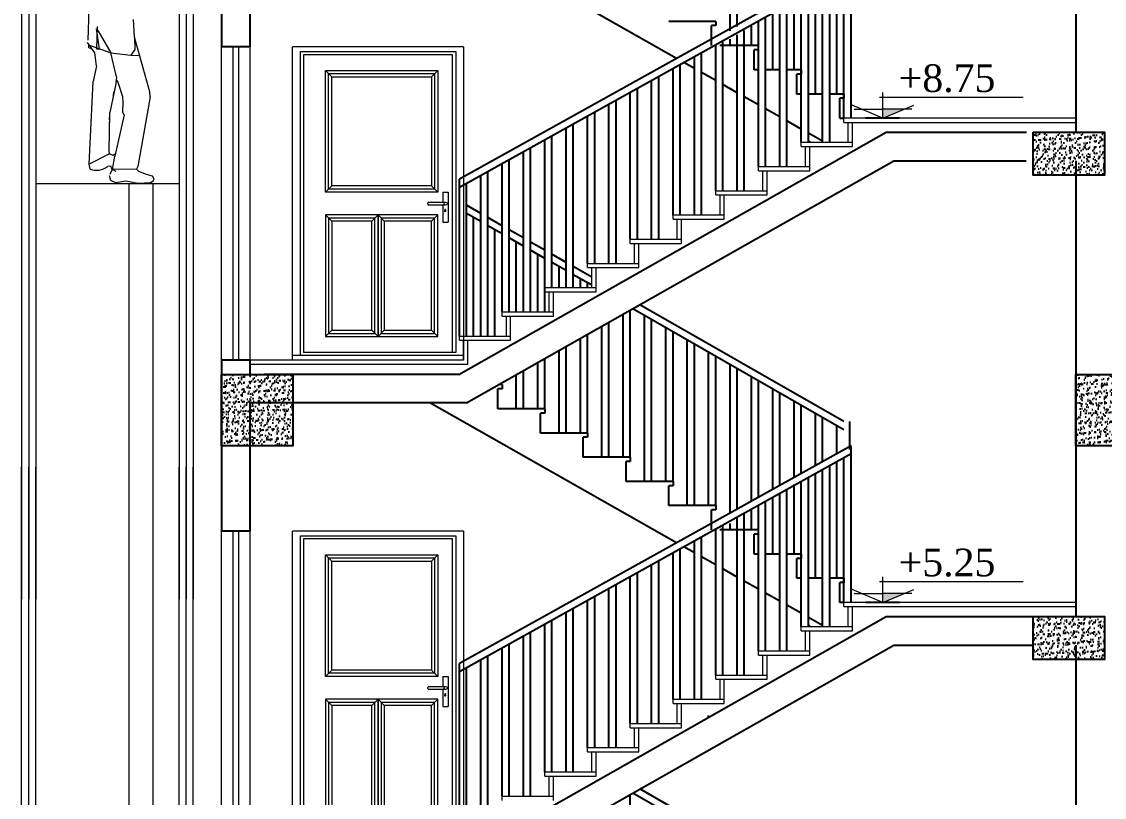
# Model space of a CAD drawing. Header units: metres. Extents: x -1655 to 449, y 40 to 361.
# Drawn here: x 247.21 to 254.81, y 50.88 to 56.33 of the extents above; entities that cross this region are included whole.
import ezdxf

# ---------------------------------------------------------------- set-up
doc = ezdxf.new("R2010")
doc.units = ezdxf.units.M
doc.header["$MEASUREMENT"] = 0
doc.linetypes.add('DASHDOT', pattern=[1, 0.5, -0.25, 0, -0.25])
doc.layers.add('A-WALL', color=7, linetype='Continuous')
doc.layers.add('TEXT', color=3, linetype='Continuous')
for name, color, linetype, lineweight in [('Layer3', 144, 'Continuous', 15), ('Layer4', 252, 'Continuous', 25), ('Layer5', 31, 'Continuous', 9)]:
    doc.layers.add(name, color=color, linetype=linetype, lineweight=lineweight)
doc.styles.get("Standard").update_dxf_attribs({"font": 'arial.ttf'})

# ---------------------------------------------------------------- blocks, each defined once
blk = doc.blocks.new('st d')
at = {"layer": 'Layer4'}
for p, q in [((4903.8463, 1927.8608), (4904.1763, 1927.8608)), ((4903.8463, 1927.8608), (4903.8463, 1927.8308)), ((4903.8463, 1927.8308), (4903.8763, 1927.8308)), ((4903.8763, 1927.6908), (4903.8763, 1927.8308))]:
    blk.add_line(p, q, dxfattribs=at)
blk = doc.blocks.new('120')
at = {"layer": 'Layer5'}
for p, q in [((6646.0053, 1789.0429), (6644.8053, 1789.0429)), ((6644.8053, 1786.8429), (6644.8053, 1789.0429)), ((6644.8603, 1786.8759), (6644.8603, 1789.0099)), ((6644.8603, 1789.0099), (6645.9503, 1789.0099)), ((6645.9503, 1789.0099), (6645.9503, 1786.8979)), ((6646.0053, 1789.0429), (6646.0053, 1786.8429)), ((6646.0053, 1789.0429), (6646.0053, 1786.8759)), ((6644.8823, 1788.9879), (6644.8823, 1786.8979)), ((6645.9283, 1788.9879), (6644.8823, 1788.9879)), ((6645.9283, 1786.8979), (6645.9283, 1788.9879)), ((6645.0354, 1788.0228), (6645.0354, 1788.8769)), ((6645.0354, 1788.8769), (6645.0794, 1788.8329)), ((6645.0354, 1788.8769), (6645.824, 1788.8769)), ((6645.0574, 1788.0448), (6645.0574, 1788.8549)), ((6645.0574, 1788.8549), (6645.802, 1788.8549)), ((6645.824, 1788.8769), (6645.78, 1788.8329)), ((6645.802, 1788.8549), (6645.802, 1788.0448)), ((6645.824, 1788.8769), (6645.824, 1788.0228)), ((6645.0794, 1788.0668), (6645.0794, 1788.8329)), ((6645.0794, 1788.8329), (6645.78, 1788.8329)), ((6645.78, 1788.8329), (6645.78, 1788.0668)), ((6645.0794, 1788.0668), (6645.0354, 1788.0228)), ((6645.824, 1788.0228), (6645.0354, 1788.0228)), ((6645.802, 1788.0448), (6645.0574, 1788.0448)), ((6645.78, 1788.0668), (6645.0794, 1788.0668)), ((6645.78, 1788.0668), (6645.824, 1788.0228)), ((6645.859, 1788.0217), (6645.8975, 1788.0217)), ((6645.859, 1788.0217), (6645.859, 1787.9524)), ((6645.8975, 1788.0217), (6645.8975, 1787.8127)), ((6645.7538, 1787.9375), (6645.7538, 1787.9458)), ((6645.7604, 1787.9524), (6645.879, 1787.9524)), ((6645.879, 1787.9309), (6645.7604, 1787.9309)), ((6645.859, 1787.9309), (6645.859, 1787.8127)), ((6645.0354, 1787.8629), (6645.0354, 1787.0089)), ((6645.4047, 1787.8629), (6645.0354, 1787.8629)), ((6645.0794, 1787.8189), (6645.0354, 1787.8629)), ((6645.0574, 1787.8409), (6645.0574, 1787.0309)), ((6645.3827, 1787.8409), (6645.0574, 1787.8409)), ((6645.0794, 1787.8189), (6645.0794, 1787.0529)), ((6645.3607, 1787.8189), (6645.0794, 1787.8189)), ((6645.3607, 1787.8189), (6645.4047, 1787.8629)), ((6645.3607, 1787.0529), (6645.3607, 1787.8189)), ((6645.3827, 1787.0309), (6645.3827, 1787.8409)), ((6645.4047, 1787.0089), (6645.4047, 1787.8629)), ((6645.4047, 1787.8629), (6645.4047, 1787.0089)), ((6645.824, 1787.8629), (6645.4047, 1787.8629)), ((6645.4487, 1787.8189), (6645.4047, 1787.8629)), ((6645.4267, 1787.8409), (6645.4267, 1787.0309)), ((6645.802, 1787.8409), (6645.4267, 1787.8409)), ((6645.4487, 1787.8189), (6645.4487, 1787.0529)), ((6645.78, 1787.8189), (6645.4487, 1787.8189)), ((6645.78, 1787.8189), (6645.824, 1787.8629)), ((6645.78, 1787.0529), (6645.78, 1787.8189)), ((6645.802, 1787.0309), (6645.802, 1787.8409)), ((6645.824, 1787.0089), (6645.824, 1787.8629)), ((6645.859, 1787.8127), (6645.8975, 1787.8127)), ((6645.0354, 1787.0089), (6645.0794, 1787.0529)), ((6645.0574, 1787.0309), (6645.3827, 1787.0309)), ((6645.0794, 1787.0529), (6645.3607, 1787.0529)), ((6645.4047, 1787.0089), (6645.3607, 1787.0529)), ((6645.4047, 1787.0089), (6645.4487, 1787.0529)), ((6645.4267, 1787.0309), (6645.802, 1787.0309)), ((6645.4487, 1787.0529), (6645.78, 1787.0529)), ((6645.824, 1787.0089), (6645.78, 1787.0529)), ((6645.0354, 1787.0089), (6645.4047, 1787.0089)), ((6645.4047, 1787.0089), (6645.824, 1787.0089)), ((6645.9503, 1786.8979), (6644.8823, 1786.8979)), ((6646.0053, 1786.8759), (6644.8053, 1786.8759))]:
    blk.add_line(p, q, dxfattribs=at)
blk.add_circle((6645.8791, 1787.9416), 0.0108, dxfattribs=at)
for centre, radius, start, end in [((6645.7604, 1787.9458), 0.0066, 90, 180), ((6645.7604, 1787.9375), 0.0066, 180, 270), ((6645.8761, 1787.8906), 0.00486, 103.06396, 75.2043), ((6645.8762, 1787.8984), 0.00328, 290.03594, 248.23232)]:
    blk.add_arc(centre, radius, start, end, dxfattribs=at)
blk = doc.blocks.new('500')
at = {"layer": 'A-WALL', "ltscale": 0.1}
h = blk.add_hatch(dxfattribs=at)
h.set_pattern_fill('AR-SAND', color=251, scale=0.001, angle=45)
h.set_pattern_definition([(82.5, (2066.168173, -109.763723), (-0.03573813487, 0.0334753489), [0, -0.038608, 0, -0.04318, 0, -0.041275]), (52.5, (2066.168173, -109.76372), (-0.0189010928, 0.0824732851), [0, -0.020828, 0, -0.034798, 0, -0.013335]), (12.5, (2066.14608, -109.785815), (0.0558299826, 0.0560332312), [0, -0.0127, 0, -0.04572, 0, -0.05969]), (2.5, (2066.14608, -109.785815), (0.0382281109, 0.0697550782), [0, -0.00635, 0, -0.029972, 0, -0.03429])])
h.paths.add_polyline_path([(6632.6902, 1779.9429), (6632.1902, 1779.9429), (6632.1902, 1779.4429), (6632.6902, 1779.4429)])
at = {"ltscale": 0.1}
blk.add_lwpolyline([(6632.1902, 1779.9429), (6632.6902, 1779.9429), (6632.6902, 1779.4429), (6632.1902, 1779.4429), (6632.1902, 1779.9429)], dxfattribs=at)
blk = doc.blocks.new('30500')
at = {"layer": 'A-WALL', "ltscale": 0.1}
h = blk.add_hatch(dxfattribs=at)
h.set_pattern_fill('AR-SAND', color=251, scale=0.001, angle=45)
h.set_pattern_definition([(82.5, (2071.518156, -101.26364), (-0.03573813487, 0.0334753489), [0, -0.038608, 0, -0.04318, 0, -0.041275]), (52.5, (2071.518156, -101.26364), (-0.0189010928, 0.0824732851), [0, -0.020828, 0, -0.034798, 0, -0.013335]), (12.5, (2071.496064, -101.285732), (0.0558299826, 0.0560332312), [0, -0.0127, 0, -0.04572, 0, -0.05969]), (2.5, (2071.496064, -101.28573), (0.0382281109, 0.0697550782), [0, -0.00635, 0, -0.029972, 0, -0.03429])])
h.paths.add_polyline_path([(6638.0402, 1788.4429), (6637.5402, 1788.4429), (6637.5402, 1788.1429), (6638.0402, 1788.1429)])
at = {"ltscale": 0.1}
blk.add_lwpolyline([(6637.5402, 1788.4429), (6638.0402, 1788.4429), (6638.0402, 1788.1429), (6637.5402, 1788.1429), (6637.5402, 1788.4429)], dxfattribs=at)
blk = doc.blocks.new('nivoo')
at = {"layer": 'Layer3'}
blk.add_hatch(color=256, dxfattribs=at).paths.add_polyline_path([(1.1767, -0.1056), (1.3256, -0.1678), (1.3256, -0.1056)])
for p, q in [((1.3256, -0.1678), (1.3256, 0.0114)), ((1.35, -0.0205), (0.3424, -0.0205)), ((1.3256, -0.1678), (1.1088, -0.0772)), ((1.123, -0.1056), (1.3256, -0.1056)), ((1.3256, -0.1678), (1.5424, -0.0772)), ((1.5282, -0.1056), (1.3256, -0.1056))]:
    blk.add_line(p, q, dxfattribs=at)
at = {"layer": 'Layer4', "linetype": 'DASHDOT'}
blk.add_line((1.2094, -0.1678), (1.448, -0.1678), dxfattribs=at)

msp = doc.modelspace()

# ---------------------------------------------------------------- linework, layer by layer
at = {"ltscale": 0.1}
for p, q in [((254.608, 58.7506), (254.608, 55.5506)), ((248.6099, 57.3505), (248.6099, 56.1505)), ((248.8099, 57.0505), (248.8099, 56.1505)), ((248.8102, 56.1505), (248.6099, 56.1505)), ((253.2776, 55.5506), (254.2615, 55.5506)), ((253.3304, 55.3506), (254.2604, 55.3506)), ((254.608, 55.3506), (254.608, 52.1506)), ((248.6102, 53.9505), (248.6102, 52.7505)), ((248.8102, 53.9505), (248.6102, 53.9505)), ((248.8102, 53.9505), (248.8102, 53.8505)), ((248.8102, 53.6505), (248.8102, 52.7505)), ((248.8104, 52.7505), (248.6102, 52.7505)), ((253.2776, 52.1506), (254.308, 52.1506)), ((253.3304, 51.9506), (254.308, 51.9506)), ((254.608, 51.9506), (254.608, 48.7506))]:
    msp.add_line(p, q, dxfattribs=at)
at = {"ltscale": 0.5}
for p, q in [((250.2775, 53.8506), (248.9104, 53.8505)), ((250.2775, 53.8506), (248.9104, 53.8505)), ((250.3302, 53.6506), (248.8102, 53.6505)), ((250.3302, 53.6506), (248.9104, 53.6505))]:
    msp.add_line(p, q, dxfattribs=at)
at = {"layer": 'A-WALL', "color": 251, "ltscale": 0.1}
for p, q in [((252.1803, 56.2622), (252.1803, 57.3205)), ((252.1803, 56.2622), (252.1803, 57.3205)), ((252.2303, 56.2927), (252.2303, 57.2919)), ((252.2303, 56.2927), (252.2303, 57.2919)), ((252.9303, 55.8196), (252.9303, 56.6378)), ((252.9303, 55.8196), (252.9303, 56.6378)), ((252.9803, 55.8196), (252.9803, 56.6656)), ((252.9803, 55.8196), (252.9803, 56.6656)), ((252.7803, 55.8196), (252.7803, 56.5543)), ((252.7803, 55.8196), (252.7803, 56.5543)), ((252.6303, 55.9896), (252.6303, 56.4709)), ((252.6303, 55.9896), (252.6303, 56.4709)), ((252.5303, 56.2529), (252.5303, 56.4169)), ((252.5303, 56.2529), (252.5303, 56.4169)), ((252.3803, 56.1596), (252.3803, 56.3255)), ((252.3803, 56.1596), (252.3803, 56.3255)), ((252.4803, 55.9896), (252.4803, 56.3864)), ((252.4803, 55.9896), (252.4803, 56.3864)), ((252.3303, 56.1596), (252.3303, 56.295)), ((252.3303, 56.1596), (252.3303, 56.295)), ((252.1803, 56.1596), (252.1803, 56.2037)), ((252.1803, 56.1596), (252.1803, 56.2037)), ((252.2303, 56.1596), (252.2303, 56.2341)), ((252.2303, 56.1596), (252.2303, 56.2341)), ((250.4303, 54.9811), (250.3303, 55.0384)), ((250.4303, 54.9811), (250.3303, 55.0384)), ((250.4303, 54.9235), (250.3303, 54.9808)), ((250.4303, 54.9235), (250.3303, 54.9808)), ((250.3803, 54.1206), (250.3803, 54.9521)), ((250.3803, 54.1206), (250.3803, 54.9521)), ((250.5803, 54.8951), (250.4803, 54.9524)), ((250.5803, 54.8951), (250.4803, 54.9524)), ((250.5803, 54.8375), (250.4803, 54.8948)), ((250.5803, 54.8375), (250.4803, 54.8948)), ((250.5303, 54.1206), (250.5303, 54.8661)), ((250.5303, 54.1206), (250.5303, 54.8661)), ((250.7303, 54.8091), (250.6303, 54.8665)), ((250.7303, 54.8091), (250.6303, 54.8665)), ((250.7303, 54.7515), (250.6303, 54.8088)), ((250.7303, 54.7515), (250.6303, 54.8088)), ((250.6803, 54.2906), (250.6803, 54.7802)), ((250.6803, 54.2906), (250.6803, 54.7802)), ((250.8803, 54.7232), (250.7803, 54.7805)), ((250.8803, 54.7232), (250.7803, 54.7805)), ((250.8803, 54.6655), (250.7803, 54.7229)), ((250.8803, 54.6655), (250.7803, 54.7229)), ((250.8303, 54.2906), (250.8303, 54.6942)), ((250.8303, 54.2906), (250.8303, 54.6942)), ((250.8803, 54.2906), (250.8803, 54.6655)), ((250.8803, 54.2906), (250.8803, 54.6655)), ((251.0303, 54.6372), (250.9303, 54.6945)), ((251.0303, 54.6372), (250.9303, 54.6945)), ((251.0303, 54.5796), (250.9303, 54.6369)), ((251.0303, 54.5796), (250.9303, 54.6369)), ((250.9803, 54.4606), (250.9803, 54.6082)), ((250.9803, 54.4606), (250.9803, 54.6082)), ((251.0303, 54.4606), (251.0303, 54.5796)), ((251.0303, 54.4606), (251.0303, 54.5796)), ((251.2103, 54.534), (251.0803, 54.6086)), ((251.2103, 54.534), (251.0803, 54.6086)), ((251.2103, 54.4764), (251.0803, 54.5509)), ((251.2103, 54.4764), (251.0803, 54.5509)), ((251.1303, 54.4606), (251.1303, 54.5223)), ((251.1303, 54.4606), (251.1303, 54.5223)), ((251.1803, 54.4606), (251.1803, 54.4936)), ((251.1803, 54.4606), (251.1803, 54.4936)), ((251.2403, 54.4592), (251.2379, 54.4606)), ((251.2403, 54.4592), (251.2379, 54.4606)), ((251.4303, 53.2696), (251.4303, 54.2739)), ((251.4303, 53.2696), (251.4303, 54.2739)), ((251.4803, 53.2696), (251.4803, 54.3023)), ((251.4803, 53.2696), (251.4803, 54.3023)), ((252.9803, 53.462), (251.4973, 54.3119)), ((252.9803, 53.462), (251.4973, 54.3119)), ((252.9803, 53.5196), (251.5479, 54.3406)), ((252.9803, 53.5196), (251.5479, 54.3406)), ((251.3303, 53.2696), (251.3303, 54.2173)), ((251.3303, 53.2696), (251.3303, 54.2173)), ((251.5803, 53.0996), (251.5803, 54.2644)), ((251.5803, 53.0996), (251.5803, 54.2644)), ((251.6303, 53.0996), (251.6303, 54.2357)), ((251.6303, 53.0996), (251.6303, 54.2357)), ((251.1803, 53.4396), (251.1803, 54.1323)), ((251.1803, 53.4396), (251.1803, 54.1323)), ((251.2803, 53.2696), (251.2803, 54.1889)), ((251.2803, 53.2696), (251.2803, 54.1889)), ((251.7303, 53.0996), (251.7303, 54.1784)), ((251.7303, 53.0996), (251.7303, 54.1784)), ((251.7803, 53.0996), (251.7803, 54.1497)), ((251.7803, 53.0996), (251.7803, 54.1497)), ((251.0303, 53.4396), (251.0303, 54.0473)), ((251.0303, 53.4396), (251.0303, 54.0473)), ((251.1303, 53.4396), (251.1303, 54.1039)), ((251.1303, 53.4396), (251.1303, 54.1039)), ((251.8803, 52.9296), (251.8803, 54.0924)), ((251.8803, 52.9296), (251.8803, 54.0924)), ((251.9303, 52.9296), (251.9303, 54.0638)), ((251.9303, 52.9296), (251.9303, 54.0638)), ((250.8803, 53.6096), (250.8803, 53.9623)), ((250.8803, 53.6096), (250.8803, 53.9623)), ((250.9803, 53.4396), (250.9803, 54.0189)), ((250.9803, 53.4396), (250.9803, 54.0189)), ((252.0303, 52.9296), (252.0303, 54.0064)), ((252.0303, 52.9296), (252.0303, 54.0064)), ((252.0803, 52.9296), (252.0803, 53.9778)), ((252.0803, 52.9296), (252.0803, 53.9778)), ((250.8303, 53.6096), (250.8303, 53.9339)), ((250.8303, 53.6096), (250.8303, 53.9339)), ((252.1803, 52.8777), (252.1803, 53.9205)), ((252.1803, 52.8777), (252.1803, 53.9205)), ((252.2303, 52.9055), (252.2303, 53.8918)), ((252.2303, 52.9055), (252.2303, 53.8918)), ((250.6803, 53.6096), (250.6803, 53.8489)), ((250.6803, 53.6096), (250.6803, 53.8489)), ((250.7303, 53.6096), (250.7303, 53.8773)), ((250.7303, 53.6096), (250.7303, 53.8773)), ((252.3303, 52.9612), (252.3303, 53.8345)), ((252.3303, 52.9612), (252.3303, 53.8345)), ((252.3803, 52.989), (252.3803, 53.8058)), ((252.3803, 52.989), (252.3803, 53.8058)), ((252.4803, 53.045), (252.4803, 53.7485)), ((252.4803, 53.045), (252.4803, 53.7485)), ((252.5303, 53.0754), (252.5303, 53.7199)), ((252.5303, 53.0754), (252.5303, 53.7199)), ((252.6303, 53.1281), (252.6303, 53.6626)), ((252.6303, 53.1281), (252.6303, 53.6626)), ((252.6803, 53.1559), (252.6803, 53.6339)), ((252.6803, 53.1559), (252.6803, 53.6339)), ((252.7803, 53.2115), (252.7803, 53.5766)), ((252.7803, 53.2115), (252.7803, 53.5766)), ((252.8303, 53.2393), (252.8303, 53.5479)), ((252.8303, 53.2393), (252.8303, 53.5479)), ((253.0219, 53.3228), (253.0219, 53.5196)), ((253.0219, 53.3228), (253.0219, 53.5196)), ((252.9303, 53.295), (252.9303, 53.4906)), ((252.9303, 53.295), (252.9303, 53.4906)), ((252.9303, 52.4196), (252.9303, 53.2378)), ((252.9303, 52.4196), (252.9303, 53.2378)), ((252.7803, 52.4196), (252.7803, 53.1543)), ((252.7803, 52.4196), (252.7803, 53.1543)), ((252.6303, 52.5896), (252.6303, 53.0778)), ((252.6303, 52.5896), (252.6303, 53.0778)), ((252.4803, 52.5896), (252.4803, 52.9864)), ((252.4803, 52.5896), (252.4803, 52.9864)), ((252.5303, 52.8529), (252.5303, 53.0169)), ((252.5303, 52.8529), (252.5303, 53.0169)), ((252.3803, 52.7596), (252.3803, 52.9255)), ((252.3803, 52.7596), (252.3803, 52.9255)), ((252.2303, 52.7596), (252.2303, 52.8341)), ((252.2303, 52.7596), (252.2303, 52.8341)), ((252.3303, 52.7596), (252.3303, 52.895)), ((252.3303, 52.7596), (252.3303, 52.895)), ((252.1803, 52.7596), (252.1803, 52.8036)), ((252.1803, 52.7596), (252.1803, 52.8036)), ((252.0303, 51.4438), (252.0303, 51.4564)), ((252.0303, 51.4438), (252.0303, 51.4564)), ((251.2403, 51.0601), (251.2393, 51.0606)), ((251.2403, 51.0601), (251.2393, 51.0606)), ((252.9804, 50.1196), (251.5479, 50.9406)), ((252.9804, 50.1196), (251.5479, 50.9406)), ((251.4804, 49.8696), (251.4804, 50.9023)), ((251.4804, 49.8696), (251.4804, 50.9023)), ((252.9804, 50.062), (251.4974, 50.9119)), ((252.9804, 50.062), (251.4974, 50.9119))]:
    msp.add_line(p, q, dxfattribs=at)
at = {"layer": 'A-WALL', "color": 1, "ltscale": 0.1}
for p, q in [((253.0303, 56.7506), (250.2803, 55.2206)), ((253.0303, 56.7506), (250.2803, 55.2206)), ((253.0303, 55.6506), (253.0303, 56.7506)), ((253.0303, 55.6506), (253.0303, 56.7506)), ((253.0303, 56.6934), (250.2803, 55.1634)), ((253.0303, 56.6934), (250.2803, 55.1634)), ((252.9803, 55.6496), (252.9803, 56.6656)), ((252.9803, 55.6496), (252.9803, 56.6656)), ((252.8303, 55.4796), (252.8303, 56.5821)), ((252.8303, 55.4796), (252.8303, 56.5821)), ((252.8803, 55.4796), (252.8803, 56.6099)), ((252.8803, 55.4796), (252.8803, 56.6099)), ((252.6803, 55.4796), (252.6803, 56.4987)), ((252.6803, 55.4796), (252.6803, 56.4987)), ((252.7303, 55.4796), (252.7303, 56.5265)), ((252.7303, 55.4796), (252.7303, 56.5265)), ((252.5303, 55.3096), (252.5303, 56.4169)), ((252.5303, 55.3096), (252.5303, 56.4169)), ((252.5803, 55.3096), (252.5803, 56.443)), ((252.5803, 55.3096), (252.5803, 56.443)), ((252.3803, 55.3096), (252.3803, 56.3255)), ((252.3803, 55.3096), (252.3803, 56.3255)), ((252.4303, 55.3096), (252.4303, 56.356)), ((252.4303, 55.3096), (252.4303, 56.356)), ((252.2803, 55.1396), (252.2803, 56.2646)), ((252.2803, 55.1396), (252.2803, 56.2646)), ((252.1303, 55.1396), (252.1303, 56.1927)), ((252.1303, 55.1396), (252.1303, 56.1927)), ((252.2303, 55.1396), (252.2303, 56.2341)), ((252.2303, 55.1396), (252.2303, 56.2341)), ((251.9803, 54.9696), (251.9803, 56.1092)), ((251.9803, 54.9696), (251.9803, 56.1092)), ((252.0803, 55.1396), (252.0803, 56.1649)), ((252.0803, 55.1396), (252.0803, 56.1649)), ((251.8303, 54.9696), (251.8303, 56.0258)), ((251.8303, 54.9696), (251.8303, 56.0258)), ((251.9303, 54.9696), (251.9303, 56.0814)), ((251.9303, 54.9696), (251.9303, 56.0814)), ((251.6803, 54.7996), (251.6803, 55.9423)), ((251.6803, 54.7996), (251.6803, 55.9423)), ((251.7803, 54.9696), (251.7803, 55.9979)), ((251.7803, 54.9696), (251.7803, 55.9979)), ((251.6303, 54.7996), (251.6303, 55.9145)), ((251.6303, 54.7996), (251.6303, 55.9145)), ((251.4803, 54.7996), (251.4803, 55.831)), ((251.4803, 54.7996), (251.4803, 55.831)), ((251.5303, 54.7996), (251.5303, 55.8589)), ((251.5303, 54.7996), (251.5303, 55.8589)), ((251.3303, 54.6296), (251.3303, 55.7476)), ((251.3303, 54.6296), (251.3303, 55.7476)), ((251.3803, 54.6296), (251.3803, 55.7754)), ((251.3803, 54.6296), (251.3803, 55.7754)), ((251.1803, 54.6296), (251.1803, 55.6641)), ((251.1803, 54.6296), (251.1803, 55.6641)), ((251.2303, 54.6296), (251.2303, 55.6919)), ((251.2303, 54.6296), (251.2303, 55.6919)), ((251.0303, 54.4596), (251.0303, 55.5807)), ((251.0303, 54.4596), (251.0303, 55.5807)), ((251.0803, 54.4596), (251.0803, 55.6085)), ((251.0803, 54.4596), (251.0803, 55.6085)), ((250.8803, 54.4596), (250.8803, 55.4972)), ((250.8803, 54.4596), (250.8803, 55.4972)), ((250.9303, 54.4596), (250.9303, 55.525)), ((250.9303, 54.4596), (250.9303, 55.525)), ((250.7303, 54.2896), (250.7303, 55.4138)), ((250.7303, 54.2896), (250.7303, 55.4138)), ((250.7803, 54.2896), (250.7803, 55.4416)), ((250.7803, 54.2896), (250.7803, 55.4416)), ((250.5803, 54.2896), (250.5803, 55.3303)), ((250.5803, 54.2896), (250.5803, 55.3303)), ((250.6303, 54.2896), (250.6303, 55.3581)), ((250.6303, 54.2896), (250.6303, 55.3581)), ((250.4803, 54.1196), (250.4803, 55.2747)), ((250.4803, 54.1196), (250.4803, 55.2747)), ((250.2803, 54.1206), (250.2803, 55.2206)), ((250.2803, 54.1206), (250.2803, 55.2206)), ((250.3303, 54.1196), (250.3303, 55.1912)), ((250.3303, 54.1196), (250.3303, 55.1912)), ((250.4303, 54.1196), (250.4303, 55.2469)), ((250.4303, 54.1196), (250.4303, 55.2469)), ((250.2803, 54.1196), (250.2803, 55.1046)), ((250.2803, 54.1196), (250.2803, 55.1046)), ((253.0303, 53.3506), (250.2803, 51.8206)), ((253.0303, 53.3506), (250.2803, 51.8206)), ((253.0303, 53.2934), (250.2803, 51.7634)), ((253.0303, 53.2934), (250.2803, 51.7634)), ((253.0303, 52.2496), (253.0303, 53.3506)), ((253.0303, 52.2506), (253.0303, 53.3506)), ((253.0303, 52.2496), (253.0303, 53.3506)), ((253.0303, 52.2506), (253.0303, 53.3506)), ((252.8803, 52.0796), (252.8803, 53.2099)), ((252.8803, 52.0796), (252.8803, 53.2099)), ((252.9803, 52.2496), (252.9803, 53.2656)), ((252.9803, 52.2496), (252.9803, 53.2656)), ((252.7303, 52.0796), (252.7303, 53.1265)), ((252.7303, 52.0796), (252.7303, 53.1265)), ((252.8303, 52.0796), (252.8303, 53.1821)), ((252.8303, 52.0796), (252.8303, 53.1821)), ((252.6803, 52.0796), (252.6803, 53.0987)), ((252.6803, 52.0796), (252.6803, 53.0987)), ((252.5303, 51.9096), (252.5303, 53.0169)), ((252.5303, 51.9096), (252.5303, 53.0169)), ((252.5803, 51.9096), (252.5803, 53.0473)), ((252.5803, 51.9096), (252.5803, 53.0473)), ((252.3803, 51.9096), (252.3803, 52.9255)), ((252.3803, 51.9096), (252.3803, 52.9255)), ((252.4303, 51.9096), (252.4303, 52.9559)), ((252.4303, 51.9096), (252.4303, 52.9559)), ((252.2303, 51.7396), (252.2303, 52.8483)), ((252.2303, 51.7396), (252.2303, 52.8483)), ((252.2803, 51.7396), (252.2803, 52.8761)), ((252.2803, 51.7396), (252.2803, 52.8761)), ((252.0803, 51.7396), (252.0803, 52.7649)), ((252.0803, 51.7396), (252.0803, 52.7649)), ((252.1303, 51.7396), (252.1303, 52.7927)), ((252.1303, 51.7396), (252.1303, 52.7927)), ((251.9303, 51.5696), (251.9303, 52.6814)), ((251.9303, 51.5696), (251.9303, 52.6814)), ((251.9803, 51.5696), (251.9803, 52.7092)), ((251.9803, 51.5696), (251.9803, 52.7092)), ((251.7803, 51.5696), (251.7803, 52.5979)), ((251.7803, 51.5696), (251.7803, 52.5979)), ((251.8303, 51.5696), (251.8303, 52.6258)), ((251.8303, 51.5696), (251.8303, 52.6258)), ((251.6803, 51.3996), (251.6803, 52.5423)), ((251.6803, 51.3996), (251.6803, 52.5423)), ((251.5303, 51.3996), (251.5303, 52.4589)), ((251.5303, 51.3996), (251.5303, 52.4589)), ((251.6303, 51.3996), (251.6303, 52.5145)), ((251.6303, 51.3996), (251.6303, 52.5145)), ((251.3803, 51.2296), (251.3803, 52.3754)), ((251.3803, 51.2296), (251.3803, 52.3754)), ((251.4803, 51.3996), (251.4803, 52.431)), ((251.4803, 51.3996), (251.4803, 52.431)), ((251.2303, 51.2296), (251.2303, 52.2919)), ((251.2303, 51.2296), (251.2303, 52.2919)), ((251.3303, 51.2296), (251.3303, 52.3476)), ((251.3303, 51.2296), (251.3303, 52.3476)), ((251.1803, 51.2296), (251.1803, 52.2641)), ((251.1803, 51.2296), (251.1803, 52.2641)), ((251.0303, 51.0596), (251.0303, 52.1807)), ((251.0303, 51.0596), (251.0303, 52.1807)), ((251.0803, 51.0596), (251.0803, 52.2085)), ((251.0803, 51.0596), (251.0803, 52.2085)), ((250.8803, 51.0596), (250.8803, 52.0972)), ((250.8803, 51.0596), (250.8803, 52.0972)), ((250.9303, 51.0596), (250.9303, 52.125)), ((250.9303, 51.0596), (250.9303, 52.125)), ((250.7303, 50.8896), (250.7303, 52.0138)), ((250.7303, 50.8896), (250.7303, 52.0138)), ((250.7803, 50.8896), (250.7803, 52.0416)), ((250.7803, 50.8896), (250.7803, 52.0416)), ((250.5803, 50.8896), (250.5803, 51.9303)), ((250.5803, 50.8896), (250.5803, 51.9303)), ((250.6303, 50.8896), (250.6303, 51.9581)), ((250.6303, 50.8896), (250.6303, 51.9581)), ((250.4303, 50.7196), (250.4303, 51.8469)), ((250.4303, 50.7196), (250.4303, 51.8469)), ((250.4803, 50.7196), (250.4803, 51.8747)), ((250.4803, 50.7196), (250.4803, 51.8747)), ((250.2803, 50.7196), (250.2803, 51.8206)), ((250.2803, 50.7196), (250.2803, 51.8206)), ((250.3303, 50.7196), (250.3303, 51.7912)), ((250.3303, 50.7196), (250.3303, 51.7912))]:
    msp.add_line(p, q, dxfattribs=at)
at = {"layer": 'A-WALL', "ltscale": 0.1}
for p, q in [((250.2775, 53.8506), (253.2776, 55.5506)), ((250.2775, 53.8506), (253.2776, 55.5506)), ((250.3302, 53.6506), (253.3304, 55.3506)), ((250.3302, 53.6506), (253.3304, 55.3506)), ((250.2775, 50.4506), (253.2776, 52.1506)), ((250.3302, 50.2506), (253.3304, 51.9506))]:
    msp.add_line(p, q, dxfattribs=at)
at = {"layer": 'Layer3'}
for p, q in [((248.6099, 53.9505), (248.6099, 56.1505)), ((248.6901, 56.1505), (248.6902, 53.9505)), ((248.7301, 56.1505), (248.7302, 53.9505)), ((248.8101, 56.1505), (248.8102, 53.9505)), ((248.6102, 50.5505), (248.6102, 52.7505)), ((248.6904, 52.7505), (248.6904, 50.5505)), ((248.7304, 52.7505), (248.7304, 50.5505)), ((248.8104, 52.7505), (248.8104, 50.5505))]:
    msp.add_line(p, q, dxfattribs=at)
at = {"layer": 'Layer4'}
for p, q in [((251.8057, 56.0693), (250.074, 57.0506)), ((251.8057, 56.0693), (250.074, 57.0506)), ((252.3803, 56.1596), (252.108, 56.1596)), ((252.3803, 56.1596), (252.108, 56.1596)), ((252.3503, 55.9896), (252.3503, 56.1296)), ((252.3803, 56.1296), (252.3503, 56.1296)), ((252.3503, 55.9896), (252.3503, 56.1296)), ((252.3803, 56.1296), (252.3503, 56.1296)), ((251.9303, 55.9987), (251.8567, 56.0404)), ((251.9303, 55.9987), (251.8567, 56.0404)), ((252.0803, 55.9137), (251.9803, 55.9704)), ((252.0803, 55.9137), (251.9803, 55.9704)), ((252.3803, 55.9896), (252.3503, 55.9896)), ((252.3803, 55.9896), (252.3503, 55.9896)), ((252.5303, 55.9896), (252.4303, 55.9896)), ((252.5303, 55.9896), (252.4303, 55.9896)), ((252.6803, 55.9896), (252.5803, 55.9896)), ((252.6803, 55.9896), (252.5803, 55.9896)), ((252.6503, 55.8196), (252.6503, 55.9596)), ((252.6803, 55.9596), (252.6503, 55.9596)), ((252.6503, 55.8196), (252.6503, 55.9596)), ((252.6803, 55.9596), (252.6503, 55.9596)), ((252.6803, 55.9896), (252.6803, 55.9596)), ((252.6803, 55.9896), (252.6803, 55.9596)), ((252.2303, 55.8287), (252.1303, 55.8854)), ((252.2303, 55.8287), (252.1303, 55.8854)), ((252.3803, 55.7437), (252.2803, 55.8004)), ((252.3803, 55.7437), (252.2803, 55.8004)), ((252.6803, 55.8196), (252.6503, 55.8196)), ((252.6803, 55.8196), (252.6503, 55.8196)), ((252.8303, 55.8196), (252.7303, 55.8196)), ((252.8303, 55.8196), (252.7303, 55.8196)), ((252.9803, 55.8196), (252.8803, 55.8196)), ((252.9803, 55.8196), (252.8803, 55.8196)), ((252.9503, 55.6496), (252.9503, 55.7896)), ((252.9803, 55.7896), (252.9503, 55.7896)), ((252.9503, 55.6496), (252.9503, 55.7896)), ((252.9803, 55.7896), (252.9503, 55.7896)), ((252.9803, 55.8196), (252.9803, 55.7896)), ((252.9803, 55.8196), (252.9803, 55.7896)), ((252.5303, 55.6587), (252.4303, 55.7154)), ((252.5303, 55.6587), (252.4303, 55.7154)), ((252.9503, 55.6506), (252.9803, 55.6506)), ((252.9503, 55.6506), (252.9803, 55.6506)), ((252.6803, 55.5737), (252.5803, 55.6304)), ((252.6803, 55.5737), (252.5803, 55.6304)), ((252.8303, 55.4887), (252.7303, 55.5454)), ((252.8303, 55.4887), (252.7303, 55.5454)), ((252.7432, 55.4806), (252.7303, 55.4879)), ((252.7432, 55.4806), (252.7303, 55.4879)), ((250.5503, 53.6096), (250.5503, 53.7496)), ((250.5803, 53.7496), (250.5503, 53.7496)), ((250.5503, 53.6096), (250.5503, 53.7496)), ((250.5803, 53.7496), (250.5503, 53.7496)), ((250.5803, 53.7796), (250.558, 53.7796)), ((250.5803, 53.7796), (250.558, 53.7796)), ((250.5803, 53.7796), (250.5803, 53.7496)), ((250.5803, 53.7796), (250.5803, 53.7496)), ((251.8057, 52.6693), (250.074, 53.6506)), ((251.8057, 52.6693), (250.074, 53.6506)), ((252.3803, 52.7596), (252.108, 52.7596)), ((252.3803, 52.7596), (252.108, 52.7596)), ((252.3503, 52.5896), (252.3503, 52.7296)), ((252.3803, 52.7296), (252.3503, 52.7296)), ((252.3503, 52.5896), (252.3503, 52.7296)), ((252.3803, 52.7296), (252.3503, 52.7296)), ((251.9303, 52.5987), (251.8567, 52.6404)), ((251.9303, 52.5987), (251.8567, 52.6404)), ((252.0803, 52.5137), (251.9803, 52.5704)), ((252.0803, 52.5137), (251.9803, 52.5704)), ((252.3803, 52.5896), (252.3503, 52.5896)), ((252.3803, 52.5896), (252.3503, 52.5896)), ((252.5303, 52.5896), (252.4303, 52.5896)), ((252.5303, 52.5896), (252.4303, 52.5896)), ((252.6803, 52.5896), (252.5803, 52.5896)), ((252.6803, 52.5896), (252.5803, 52.5896)), ((252.6503, 52.4196), (252.6503, 52.5596)), ((252.6803, 52.5596), (252.6503, 52.5596)), ((252.6503, 52.4196), (252.6503, 52.5596)), ((252.6803, 52.5596), (252.6503, 52.5596)), ((252.6803, 52.5896), (252.6803, 52.5596)), ((252.6803, 52.5896), (252.6803, 52.5596)), ((252.2303, 52.4287), (252.1303, 52.4854)), ((252.2303, 52.4287), (252.1303, 52.4854)), ((252.3803, 52.3437), (252.2803, 52.4004)), ((252.3803, 52.3437), (252.2803, 52.4004)), ((252.6803, 52.4196), (252.6503, 52.4196)), ((252.6803, 52.4196), (252.6503, 52.4196)), ((252.8303, 52.4196), (252.7303, 52.4196)), ((252.8303, 52.4196), (252.7303, 52.4196)), ((252.9803, 52.4196), (252.8803, 52.4196)), ((252.9803, 52.4196), (252.8803, 52.4196)), ((252.9503, 52.2496), (252.9503, 52.3896)), ((252.9803, 52.3896), (252.9503, 52.3896)), ((252.9503, 52.2496), (252.9503, 52.3896)), ((252.9803, 52.3896), (252.9503, 52.3896)), ((252.9803, 52.4196), (252.9803, 52.3896)), ((252.9803, 52.4196), (252.9803, 52.3896)), ((252.5303, 52.2587), (252.4303, 52.3154)), ((252.5303, 52.2587), (252.4303, 52.3154)), ((252.6803, 52.1737), (252.5803, 52.2304)), ((252.6803, 52.1737), (252.5803, 52.2304)), ((252.9803, 52.2496), (252.9503, 52.2496)), ((252.9803, 52.2496), (252.9503, 52.2496)), ((252.8303, 52.0887), (252.7303, 52.1454)), ((252.8303, 52.0887), (252.7303, 52.1454)), ((252.7432, 52.0806), (252.7303, 52.0879)), ((252.7432, 52.0806), (252.7303, 52.0879))]:
    msp.add_line(p, q, dxfattribs=at)
at = {"layer": 'Layer5'}
for p, q in [((247.6741, 56.1986), (247.6828, 56.4164)), ((247.9994, 56.2189), (247.9936, 56.3438)), ((247.7378, 56.2942), (247.7322, 56.1366)), ((247.7547, 56.1366), (247.7322, 56.2773)), ((247.7435, 56.266), (247.8335, 56.1084)), ((247.7206, 56.1085), (247.6712, 56.1811)), ((248.1068, 55.8356), (247.9994, 56.2189)), ((247.9994, 56.2189), (248.0022, 56.131)), ((247.677, 56.1637), (247.8335, 56.1084)), ((247.677, 56.1637), (247.677, 56.1463)), ((247.6944, 56.1376), (247.677, 56.1463)), ((247.7322, 56.0185), (247.7206, 56.1085)), ((247.7322, 56.1366), (247.7547, 56.1366)), ((247.8335, 56.1084), (247.974, 56.0916)), ((247.8745, 55.9401), (247.8335, 56.1084)), ((248.0022, 56.131), (247.974, 56.0916)), ((247.974, 56.0916), (248.0284, 56.0911)), ((247.7322, 56.0185), (247.709, 55.9082)), ((247.8745, 55.9401), (247.8687, 55.8907)), ((247.6828, 55.3274), (247.709, 55.9082)), ((247.8687, 55.8907), (247.828, 55.6904)), ((247.8745, 55.9198), (247.8687, 55.9082)), ((247.8832, 55.9082), (247.8745, 55.9198)), ((247.9181, 55.8007), (247.8832, 55.9082)), ((247.8513, 55.7833), (247.8542, 55.8356)), ((247.921, 55.763), (247.9181, 55.8007)), ((248.1097, 55.8007), (248.0226, 55.3099)), ((248.1097, 55.8007), (248.1068, 55.8356)), ((247.9181, 55.6904), (247.921, 55.763)), ((247.8222, 55.4203), (247.828, 55.6904)), ((247.828, 55.6178), (247.8251, 55.6555)), ((247.9268, 55.6729), (247.8622, 55.3838)), ((247.9268, 55.6729), (247.9181, 55.6904)), ((254.2604, 55.6506), (252.9803, 55.6506)), ((252.9803, 55.6206), (252.9803, 55.6506)), ((252.9803, 55.6206), (252.9803, 55.6506)), ((254.608, 55.6506), (252.9803, 55.6506)), ((252.9803, 55.6206), (252.9803, 55.6506)), ((252.9803, 55.6206), (252.9803, 55.6506)), ((252.9803, 55.6206), (254.2603, 55.6206)), ((252.9803, 55.6206), (254.608, 55.6206)), ((253.0103, 55.4806), (253.0103, 55.6206)), ((253.0103, 55.4806), (253.0103, 55.6206)), ((253.0103, 55.4806), (253.0103, 55.6206)), ((253.0103, 55.4806), (253.0103, 55.6206)), ((253.0403, 55.4506), (253.0403, 55.6206)), ((253.0403, 55.4506), (253.0403, 55.6206)), ((247.8251, 55.4), (247.8222, 55.4203)), ((252.6803, 55.4506), (252.6803, 55.4806)), ((252.6803, 55.4806), (253.0403, 55.4806)), ((252.6803, 55.4506), (252.6803, 55.4806)), ((252.6803, 55.4506), (252.6803, 55.4806)), ((252.6803, 55.4806), (253.0403, 55.4806)), ((252.6803, 55.4506), (252.6803, 55.4806)), ((252.6803, 55.4506), (253.0403, 55.4506)), ((252.6803, 55.4506), (253.0403, 55.4506)), ((252.7103, 55.3106), (252.7103, 55.4506)), ((252.7103, 55.3106), (252.7103, 55.4506)), ((252.7103, 55.3106), (252.7103, 55.4506)), ((252.7103, 55.3106), (252.7103, 55.4506)), ((252.7403, 55.2806), (252.7403, 55.4506)), ((252.7403, 55.2806), (252.7403, 55.4506)), ((247.8251, 55.4), (247.6828, 55.3274)), ((247.8513, 55.3883), (247.8251, 55.4)), ((247.8455, 55.2896), (247.8622, 55.3838)), ((247.8658, 55.4), (247.8513, 55.3883)), ((247.6886, 55.2925), (247.6828, 55.3274)), ((247.828, 55.3128), (247.8106, 55.3099)), ((247.8367, 55.3099), (247.828, 55.3128)), ((247.8426, 55.2896), (247.828, 55.2548)), ((247.8396, 55.3012), (247.8367, 55.3099)), ((247.8426, 55.2896), (247.8396, 55.3012)), ((248.0139, 55.2925), (247.8455, 55.2896)), ((247.8716, 55.2751), (247.8455, 55.2896)), ((248.0226, 55.3099), (248.0139, 55.2925)), ((248.0313, 55.2751), (248.0139, 55.2925)), ((248.0836, 55.2548), (248.0313, 55.2751)), ((248.1271, 55.2431), (248.0836, 55.2548)), ((252.3803, 55.2806), (252.3803, 55.3106)), ((252.3803, 55.3106), (252.7403, 55.3106)), ((252.3803, 55.2806), (252.3803, 55.3106)), ((252.3803, 55.2806), (252.3803, 55.3106)), ((252.3803, 55.3106), (252.7403, 55.3106)), ((252.3803, 55.2806), (252.3803, 55.3106)), ((252.3803, 55.2806), (252.7403, 55.2806)), ((252.3803, 55.2806), (252.7403, 55.2806)), ((252.4103, 55.1406), (252.4103, 55.2806)), ((252.4103, 55.1406), (252.4103, 55.2806)), ((252.4103, 55.1406), (252.4103, 55.2806)), ((252.4103, 55.1406), (252.4103, 55.2806)), ((252.4403, 55.1106), (252.4403, 55.2806)), ((252.4403, 55.1106), (252.4403, 55.2806)), ((247.3079, 55.1909), (248.3126, 55.1909)), ((247.8338, 55.2112), (247.8251, 55.246)), ((247.8687, 55.1967), (247.8338, 55.2112)), ((247.9384, 55.2083), (247.8687, 55.1967)), ((248.0255, 55.1909), (247.9384, 55.2083)), ((248.1126, 55.1967), (248.0255, 55.1909)), ((248.13, 55.2083), (248.1126, 55.1967)), ((248.1359, 55.2257), (248.1271, 55.2431)), ((248.1359, 55.2257), (248.13, 55.2083)), ((252.0803, 55.1106), (252.0803, 55.1406)), ((252.0803, 55.1406), (252.4403, 55.1406)), ((252.0803, 55.1106), (252.0803, 55.1406)), ((252.0803, 55.1106), (252.0803, 55.1406)), ((252.0803, 55.1406), (252.4403, 55.1406)), ((252.0803, 55.1106), (252.0803, 55.1406)), ((252.0803, 55.1106), (252.4403, 55.1106)), ((252.0803, 55.1106), (252.4403, 55.1106)), ((252.1103, 54.9706), (252.1103, 55.1106)), ((252.1103, 54.9706), (252.1103, 55.1106)), ((252.1103, 54.9706), (252.1103, 55.1106)), ((252.1103, 54.9706), (252.1103, 55.1106)), ((252.1403, 54.9406), (252.1403, 55.1106)), ((252.1403, 54.9406), (252.1403, 55.1106)), ((251.7803, 54.9406), (251.7803, 54.9706)), ((251.7803, 54.9706), (252.1403, 54.9706)), ((251.7803, 54.9406), (251.7803, 54.9706)), ((251.7803, 54.9406), (251.7803, 54.9706)), ((251.7803, 54.9706), (252.1403, 54.9706)), ((251.7803, 54.9406), (251.7803, 54.9706)), ((251.7803, 54.9406), (252.1403, 54.9406)), ((251.7803, 54.9406), (252.1403, 54.9406)), ((251.8103, 54.8006), (251.8103, 54.9406)), ((251.8103, 54.8006), (251.8103, 54.9406)), ((251.8103, 54.8006), (251.8103, 54.9406)), ((251.8103, 54.8006), (251.8103, 54.9406)), ((251.8403, 54.7706), (251.8403, 54.9406)), ((251.8403, 54.7706), (251.8403, 54.9406)), ((251.4803, 54.7706), (251.4803, 54.8006)), ((251.4803, 54.8006), (251.8403, 54.8006)), ((251.4803, 54.7706), (251.4803, 54.8006)), ((251.4803, 54.7706), (251.4803, 54.8006)), ((251.4803, 54.8006), (251.8403, 54.8006)), ((251.4803, 54.7706), (251.4803, 54.8006)), ((251.4803, 54.7706), (251.8403, 54.7706)), ((251.4803, 54.7706), (251.8403, 54.7706)), ((251.5103, 54.6306), (251.5103, 54.7706)), ((251.5103, 54.6306), (251.5103, 54.7706)), ((251.5103, 54.6306), (251.5103, 54.7706)), ((251.5103, 54.6306), (251.5103, 54.7706)), ((251.5403, 54.6006), (251.5403, 54.7706)), ((251.5403, 54.6006), (251.5403, 54.7706)), ((251.1803, 54.6006), (251.1803, 54.6306)), ((251.1803, 54.6306), (251.5403, 54.6306)), ((251.1803, 54.6006), (251.1803, 54.6306)), ((251.1803, 54.6006), (251.1803, 54.6306)), ((251.1803, 54.6306), (251.5403, 54.6306)), ((251.1803, 54.6006), (251.1803, 54.6306)), ((251.1803, 54.6006), (251.5403, 54.6006)), ((251.1803, 54.6006), (251.5403, 54.6006)), ((251.2103, 54.4606), (251.2103, 54.6006)), ((251.2103, 54.4606), (251.2103, 54.6006)), ((251.2103, 54.4606), (251.2103, 54.6006)), ((251.2103, 54.4606), (251.2103, 54.6006)), ((251.2403, 54.4306), (251.2403, 54.6006)), ((251.2403, 54.4306), (251.2403, 54.6006)), ((250.8803, 54.4306), (250.8803, 54.4606)), ((250.8803, 54.4606), (251.2403, 54.4606)), ((250.8803, 54.4306), (250.8803, 54.4606)), ((250.8803, 54.4306), (250.8803, 54.4606)), ((250.8803, 54.4606), (251.2403, 54.4606)), ((250.8803, 54.4306), (250.8803, 54.4606)), ((250.8803, 54.4306), (251.2403, 54.4306)), ((250.8803, 54.4306), (251.2403, 54.4306)), ((250.9103, 54.2906), (250.9103, 54.4306)), ((250.9103, 54.2906), (250.9103, 54.4306)), ((250.9103, 54.2906), (250.9103, 54.4306)), ((250.9103, 54.2906), (250.9103, 54.4306)), ((250.9403, 54.2606), (250.9403, 54.4306)), ((250.9403, 54.2606), (250.9403, 54.4306)), ((250.5803, 54.2606), (250.5803, 54.2906)), ((250.5803, 54.2906), (250.9403, 54.2906)), ((250.5803, 54.2606), (250.5803, 54.2906)), ((250.5803, 54.2606), (250.5803, 54.2906)), ((250.5803, 54.2906), (250.9403, 54.2906)), ((250.5803, 54.2606), (250.5803, 54.2906)), ((250.5803, 54.2606), (250.9403, 54.2606)), ((250.5803, 54.2606), (250.9403, 54.2606)), ((250.6103, 54.1206), (250.6103, 54.2606)), ((250.6103, 54.1206), (250.6103, 54.2606)), ((250.6103, 54.1206), (250.6103, 54.2606)), ((250.6103, 54.1206), (250.6103, 54.2606)), ((250.6403, 54.0906), (250.6403, 54.2606)), ((250.6403, 54.0906), (250.6403, 54.2606)), ((250.2803, 54.0906), (250.2803, 54.1206)), ((250.2803, 54.1206), (250.6103, 54.1206)), ((250.2803, 54.0906), (250.2803, 54.1206)), ((250.2803, 54.1206), (250.6403, 54.1206)), ((250.2803, 54.0906), (250.2803, 54.1206)), ((250.2803, 54.1206), (250.6103, 54.1206)), ((250.2803, 54.0906), (250.2803, 54.1206)), ((250.2803, 54.1206), (250.6403, 54.1206)), ((250.2803, 54.0906), (250.6103, 54.0906)), ((250.2803, 54.0906), (250.6403, 54.0906)), ((250.2803, 54.0906), (250.6103, 54.0906)), ((250.2803, 54.0906), (250.6403, 54.0906)), ((250.3103, 53.9506), (250.3103, 54.0906)), ((250.3103, 53.9506), (250.3103, 54.0906)), ((250.3403, 53.9206), (250.3403, 54.0906)), ((250.3403, 53.9206), (250.3403, 54.0906)), ((250.3403, 53.9206), (250.3403, 54.0906)), ((250.3403, 53.9206), (250.3403, 54.0906)), ((250.3104, 53.9506), (248.8102, 53.9505)), ((250.3104, 53.9506), (248.8102, 53.9505)), ((250.3403, 53.9206), (248.8102, 53.9205)), ((250.3403, 53.9206), (248.8102, 53.9205)), ((254.2604, 52.2506), (252.9803, 52.2506)), ((252.9803, 52.2206), (252.9803, 52.2506)), ((252.9803, 52.2206), (252.9803, 52.2506)), ((254.608, 52.2506), (252.9803, 52.2506)), ((252.9803, 52.2206), (252.9803, 52.2506)), ((252.9803, 52.2206), (252.9803, 52.2506)), ((252.9803, 52.2206), (254.2603, 52.2206)), ((252.9803, 52.2206), (254.608, 52.2206)), ((253.0103, 52.0806), (253.0103, 52.2206)), ((253.0103, 52.0806), (253.0103, 52.2206)), ((253.0103, 52.0806), (253.0103, 52.2206)), ((253.0103, 52.0806), (253.0103, 52.2206)), ((253.0403, 52.0506), (253.0403, 52.2206)), ((253.0403, 52.0506), (253.0403, 52.2206)), ((252.6803, 52.0506), (252.6803, 52.0806)), ((252.6803, 52.0806), (253.0403, 52.0806)), ((252.6803, 52.0506), (252.6803, 52.0806)), ((252.6803, 52.0506), (252.6803, 52.0806)), ((252.6803, 52.0806), (253.0403, 52.0806)), ((252.6803, 52.0506), (252.6803, 52.0806)), ((252.6803, 52.0506), (253.0403, 52.0506)), ((252.7103, 51.9106), (252.7103, 52.0506)), ((252.7103, 51.9106), (252.7103, 52.0506)), ((252.7103, 51.9106), (252.7103, 52.0506)), ((252.7103, 51.9106), (252.7103, 52.0506)), ((252.7403, 51.8806), (252.7403, 52.0506)), ((252.7403, 51.8806), (252.7403, 52.0506)), ((252.3803, 51.8806), (252.3803, 51.9106)), ((252.3803, 51.9106), (252.7403, 51.9106)), ((252.3803, 51.8806), (252.3803, 51.9106)), ((252.3803, 51.8806), (252.3803, 51.9106)), ((252.3803, 51.9106), (252.7403, 51.9106)), ((252.3803, 51.8806), (252.3803, 51.9106)), ((252.3803, 51.8806), (252.7403, 51.8806)), ((252.3803, 51.8806), (252.7403, 51.8806)), ((252.4103, 51.7406), (252.4103, 51.8806)), ((252.4103, 51.7406), (252.4103, 51.8806)), ((252.4103, 51.7406), (252.4103, 51.8806)), ((252.4103, 51.7406), (252.4103, 51.8806)), ((252.4403, 51.7106), (252.4403, 51.8806)), ((252.4403, 51.7106), (252.4403, 51.8806)), ((252.0803, 51.7106), (252.0803, 51.7406)), ((252.0803, 51.7406), (252.4403, 51.7406)), ((252.0803, 51.7106), (252.0803, 51.7406)), ((252.0803, 51.7106), (252.0803, 51.7406)), ((252.0803, 51.7406), (252.4403, 51.7406)), ((252.0803, 51.7106), (252.0803, 51.7406)), ((252.0803, 51.7106), (252.4403, 51.7106)), ((252.0803, 51.7106), (252.4403, 51.7106)), ((252.1103, 51.5706), (252.1103, 51.7106)), ((252.1103, 51.5706), (252.1103, 51.7106)), ((252.1103, 51.5706), (252.1103, 51.7106)), ((252.1103, 51.5706), (252.1103, 51.7106)), ((252.1403, 51.5406), (252.1403, 51.7106)), ((252.1403, 51.5406), (252.1403, 51.7106)), ((251.7803, 51.5406), (251.7803, 51.5706)), ((251.7803, 51.5706), (252.1403, 51.5706)), ((251.7803, 51.5406), (251.7803, 51.5706)), ((251.7803, 51.5406), (251.7803, 51.5706)), ((251.7803, 51.5706), (252.1403, 51.5706)), ((251.7803, 51.5406), (251.7803, 51.5706)), ((251.7803, 51.5406), (252.1403, 51.5406)), ((251.7803, 51.5406), (252.1403, 51.5406)), ((251.8103, 51.4006), (251.8103, 51.5406)), ((251.8103, 51.4006), (251.8103, 51.5406)), ((251.8103, 51.4006), (251.8103, 51.5406)), ((251.8103, 51.4006), (251.8103, 51.5406)), ((251.8403, 51.3706), (251.8403, 51.5406)), ((251.8403, 51.3706), (251.8403, 51.5406)), ((251.4803, 51.3706), (251.4803, 51.4006)), ((251.4803, 51.4006), (251.8403, 51.4006)), ((251.4803, 51.3706), (251.4803, 51.4006)), ((251.4803, 51.3706), (251.4803, 51.4006)), ((251.4803, 51.4006), (251.8403, 51.4006)), ((251.4803, 51.3706), (251.4803, 51.4006)), ((251.4803, 51.3706), (251.8403, 51.3706)), ((251.4803, 51.3706), (251.8403, 51.3706)), ((251.5103, 51.2306), (251.5103, 51.3706)), ((251.5103, 51.2306), (251.5103, 51.3706)), ((251.5103, 51.2306), (251.5103, 51.3706)), ((251.5103, 51.2306), (251.5103, 51.3706)), ((251.5403, 51.2006), (251.5403, 51.3706)), ((251.5403, 51.2006), (251.5403, 51.3706)), ((251.1803, 51.2006), (251.1803, 51.2306)), ((251.1803, 51.2306), (251.5403, 51.2306)), ((251.1803, 51.2006), (251.1803, 51.2306)), ((251.1803, 51.2006), (251.1803, 51.2306)), ((251.1803, 51.2306), (251.5403, 51.2306)), ((251.1803, 51.2006), (251.1803, 51.2306)), ((251.1803, 51.2006), (251.5403, 51.2006)), ((251.1803, 51.2006), (251.5403, 51.2006)), ((251.2103, 51.0606), (251.2103, 51.2006)), ((251.2103, 51.0606), (251.2103, 51.2006)), ((251.2103, 51.0606), (251.2103, 51.2006)), ((251.2103, 51.0606), (251.2103, 51.2006)), ((251.2403, 51.0306), (251.2403, 51.2006)), ((251.2403, 51.0306), (251.2403, 51.2006)), ((250.8803, 51.0306), (250.8803, 51.0606)), ((250.8803, 51.0606), (251.2403, 51.0606)), ((250.8803, 51.0306), (250.8803, 51.0606)), ((250.8803, 51.0306), (250.8803, 51.0606)), ((250.8803, 51.0606), (251.2403, 51.0606)), ((250.8803, 51.0306), (250.8803, 51.0606)), ((250.8803, 51.0306), (251.2403, 51.0306)), ((250.8803, 51.0306), (251.2403, 51.0306)), ((250.9103, 50.8906), (250.9103, 51.0306)), ((250.9103, 50.8906), (250.9103, 51.0306)), ((250.9103, 50.8906), (250.9103, 51.0306)), ((250.9103, 50.8906), (250.9103, 51.0306)), ((250.9403, 50.8606), (250.9403, 51.0306)), ((250.9403, 50.8606), (250.9403, 51.0306)), ((250.5803, 50.8606), (250.5803, 50.8906)), ((250.5803, 50.8906), (250.9403, 50.8906)), ((250.5803, 50.8606), (250.5803, 50.8906)), ((250.5803, 50.8606), (250.5803, 50.8906)), ((250.5803, 50.8906), (250.9403, 50.8906)), ((250.5803, 50.8606), (250.5803, 50.8906))]:
    msp.add_line(p, q, dxfattribs=at)
for points in [[(247.8602, 60.8093), (247.5079, 60.8093, 0.414214), (247.2079, 60.5093), (247.2079, 52.2732)], [(247.8602, 60.8093), (248.1126, 60.8093, -0.414214), (248.4126, 60.5093), (248.4126, 52.2732)], [(247.8602, 60.7593), (247.5079, 60.7593, 0.414214), (247.2579, 60.5093), (247.2579, 52.2732)], [(247.8602, 60.7593), (248.1126, 60.7593, -0.414214), (248.3626, 60.5093), (248.3626, 52.2732)], [(247.8602, 60.7093), (247.5079, 60.7093, 0.414214), (247.3079, 60.5093), (247.3079, 52.2732)], [(247.8602, 60.7093), (248.1126, 60.7093, -0.414214), (248.3126, 60.5093), (248.3126, 52.2732)], [(247.8602, 47.5853), (247.5079, 47.5853, -0.414214), (247.2079, 47.8853), (247.2079, 53.1991)], [(247.8602, 47.6353), (247.5079, 47.6353, -0.414214), (247.2579, 47.8853), (247.2579, 53.1991)], [(247.8602, 47.6853), (247.5079, 47.6853, -0.414214), (247.3079, 47.8853), (247.3079, 53.1991)], [(247.8602, 47.5853), (248.1126, 47.5853, 0.414214), (248.4126, 47.8853), (248.4126, 53.1991)], [(247.8602, 47.6853), (248.1126, 47.6853, 0.414214), (248.3126, 47.8853), (248.3126, 53.1991)], [(247.8602, 47.6353), (248.1126, 47.6353, 0.414214), (248.3626, 47.8853), (248.3626, 53.1991)]]:
    msp.add_lwpolyline(points, format="xyb", dxfattribs=at)
for points in [[(247.9605, 55.1909), (247.9605, 48.0796)], [(248.131, 48.0796), (248.131, 55.1909)]]:
    msp.add_lwpolyline(points, dxfattribs=at)
msp.add_arc((247.7337, 55.4125), 0.1282, 249.40405, 306.85622, dxfattribs=at)

# ---------------------------------------------------------------- block references
at = {"color": 5, "extrusion": (0, 0, -1), "zscale": -1}
for p in [(-5155.9266, -1871.5311), (-5155.9266, -1871.5311), (-5154.7266, -1874.2512), (-5154.7266, -1874.2512), (-5155.0266, -1874.4212), (-5155.0266, -1874.4212), (-5155.3266, -1874.5912), (-5155.3266, -1874.5912), (-5155.6266, -1874.7612), (-5155.6266, -1874.7612), (-5155.9266, -1874.9312), (-5155.9266, -1874.9312)]:
    msp.add_blockref('st d', p, dxfattribs=at)
for name, p in [('120', (-6395.6951, -1732.8923)), ('30500', (-6383.2322, -1732.8923)), ('500', (-6383.5798, -1726.0923)), ('500', (-6377.5822, -1726.0923)), ('120', (-6395.6951, -1736.2923)), ('30500', (-6383.2322, -1736.2923))]:
    msp.add_blockref(name, p)
at = {"layer": 'TEXT', "xscale": -1}
for p in [(254.5798, 55.8184), (254.5797, 52.4184)]:
    msp.add_blockref('nivoo', p, dxfattribs=at)

# ---------------------------------------------------------------- texts
at = {"layer": 'TEXT', "ltscale": 0.2, "char_height": 0.269702, "width": 1.954014, "attachment_point": 9}
for s, insert in [('{\\fTimes New Roman|b0|i0|c0|p18;\\H0.72x;+8.75}', (254.0434, 55.8295)), ('{\\fTimes New Roman|b0|i0|c0|p18;\\H0.72x;+5.25}', (254.0434, 52.4295))]:
    msp.add_mtext(s, dxfattribs=dict(at, insert=insert))

doc.saveas('drawing.dxf')
